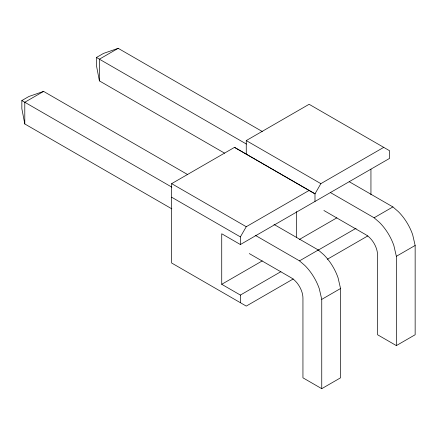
<?xml version="1.0" encoding="UTF-8"?>
<svg xmlns="http://www.w3.org/2000/svg" width="437" height="437" viewBox="0 0 437 437"><rect width="100%" height="100%" fill="white"/><g stroke="black" fill="none" stroke-linecap="round" stroke-linejoin="round"><path stroke-width="0.66" d="M280.915 271.661L240.383 295.068L221.728 284.296L221.728 233.762L240.383 244.529L240.383 236.898L246.255 226.721L309.112 190.434M383.719 147.362L320.862 183.649L314.99 193.826L314.99 201.457M171.828 208.853L24.789 123.955L21.85 108.693L21.85 100.554L28.902 96.484L43.585 91.399L187.675 174.587M224.585 153.163L99.396 80.883L96.457 65.621L96.457 57.482L103.503 53.412L118.192 48.327L262.282 131.515M43.585 91.399L24.789 102.253L24.789 123.955M118.192 48.327L99.396 59.175L99.396 80.883M293.254 278.953L246.255 306.091L171.648 263.014L171.648 183.649L234.511 147.362L314.99 193.826L234.511 147.362M246.255 154.141L246.255 140.577L309.112 104.285L389.596 150.749L389.596 158.38L240.383 244.529M221.728 284.296L262.266 260.894M299.274 239.525L336.872 217.823M255.192 235.275L299.503 260.856L318.305 250.002L323.751 254.722A36.812 21.255 60 0 1 338.069 277.823L340.543 288.524L340.543 377.825L321.747 388.673L302.945 377.825L302.945 298.116A16.617 9.592 60 0 0 291.195 277.768L249.281 253.569M330.388 192.542L374.11 217.784L392.912 206.93L398.358 211.65A36.812 21.255 60 0 1 412.675 234.745L415.15 245.452L415.15 334.747L396.354 345.601L377.552 334.747L377.552 255.044A16.617 9.592 60 0 0 365.802 234.696L323.888 210.497M317.928 250.297L356.111 228.251M327.324 259.283L367.861 235.882M321.747 388.673L321.747 299.378L340.543 288.524M396.354 345.601L396.354 256.306L415.15 245.452M349.185 181.688L392.912 206.93M246.255 140.577L320.862 183.649M96.457 57.482L246.435 144.073M273.988 224.421L318.305 250.002M171.648 183.649L246.255 226.721M21.85 100.554L171.828 187.145M171.648 197.218L240.383 236.898M374.11 217.784L379.562 222.504A36.812 21.255 60 0 1 393.874 245.599L396.354 256.306M299.503 260.856L304.955 265.576A36.812 21.255 60 0 1 319.272 288.671L321.747 299.378M370.942 169.174L370.942 194.782M296.335 211.574L296.335 237.182M240.383 295.068L240.383 302.699"/></g></svg>
